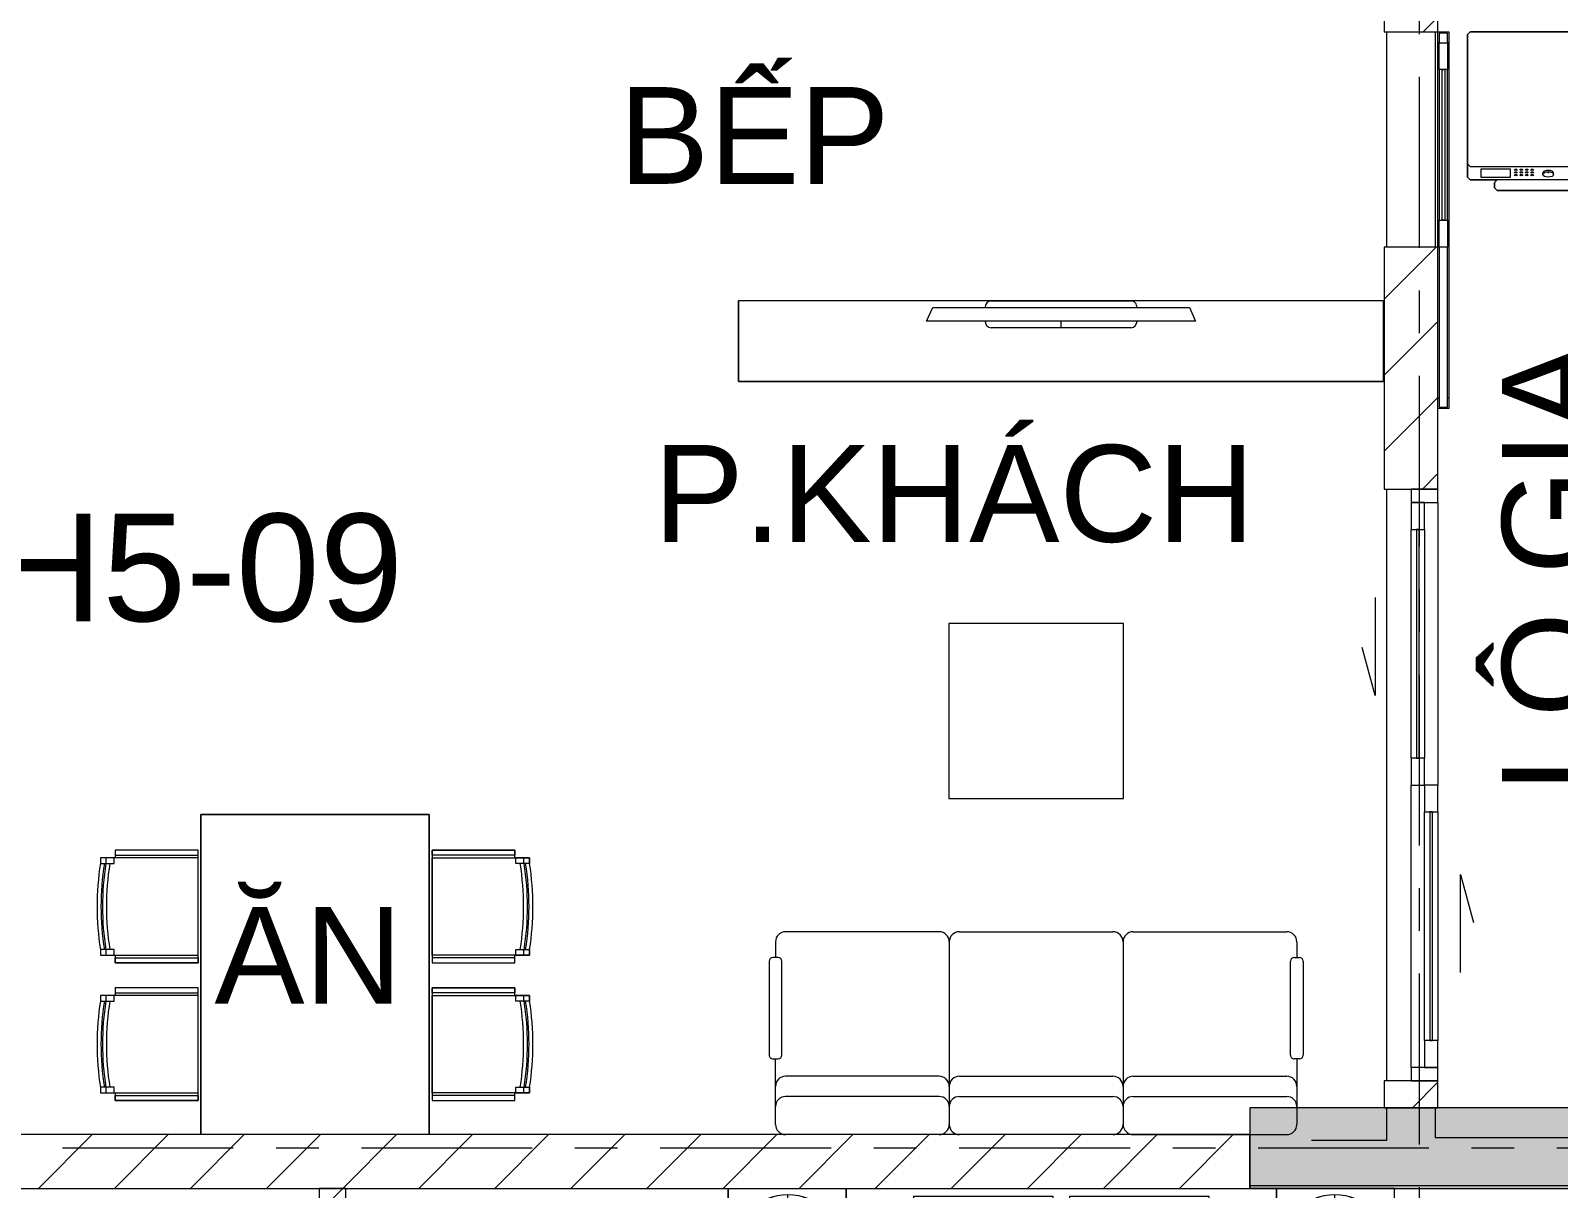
# Model space of a CAD drawing. Header units: millimetres. Extents: x -20144 to 117103, y -11426 to 48263.
# Drawn here: x 34468 to 40148, y 32800 to 37105 of the extents above; entities that cross this region are included whole.
import ezdxf

# ---------------------------------------------------------------- set-up
doc = ezdxf.new("R2010")
doc.units = ezdxf.units.MM
doc.linetypes.add('Grid Line', pattern=[22.225, 12.7, -3.175, 3.175, -3.175])
for name, color, linetype, lineweight in [('CHU', 181, 'Continuous', 5), ('CUA', 31, 'Continuous', 9), ('HATCH-TUONG', 152, 'Continuous', 9), ('NET CAT', 3, 'Continuous', 5), ('NET-CAT', 3, 'Continuous', 9), ('NET-THAY', 2, 'Continuous', 15), ('THIET BI', 44, 'Continuous', 5), ('TRUC', 225, 'Continuous', 5)]:
    doc.layers.add(name, color=color, linetype=linetype, lineweight=lineweight)
doc.styles.add('Arial_4', font='arial.ttf', dxfattribs={"height": 360})
doc.styles.add('Arial_5', font='arial.ttf', dxfattribs={"height": 400})
pattern_1 = [(45, (0, 0), (-141.42136, 141.42136), [])]

# ---------------------------------------------------------------- blocks, each defined once
blk = doc.blocks.new('ALC1807-ASCENT PLAZA-KET CAU 1_rvt-1-MẶT BẰNG TẦNG 5 ĐẾN TẦNG 22')
at = {"layer": 'NET CAT'}
blk.add_hatch(color=7, dxfattribs=at).paths.add_polyline_path([(40600.5, 32799.9), (41000.5, 32799.9), (41000.5, 33099.9), (39000.5, 33099.9), (39000.5, 32799.9), (40500.5, 32799.9)], flags=0)
at = {"layer": 'NET CAT', "color": 90, "lineweight": 13}
for p, q in [((41000.5, 33099.9), (39000.5, 33099.9)), ((39000.5, 33099.9), (39000.5, 32799.9)), ((39000.5, 32799.9), (40500.5, 32799.9))]:
    blk.add_line(p, q, dxfattribs=at)
blk = doc.blocks.new('X-GIUONG - X-GIUONG 1-V4-MẶT BẰNG TẦNG 5 ĐẾN TẦNG 22')
at = {"layer": 'THIET BI', "lineweight": 9}
for p, q in [((-1239, 0), (-1239, -439)), ((-1239, -439), (-1239, 0)), ((-1039.2, -147.8), (-1076.9, -31.8)), ((-1016.6, -144.2), (-1016.6, -22.2)), ((-993.9, -147.8), (-956.3, -31.8)), ((-800, -439), (-800, 0)), ((-800, 0), (-800, -2000)), ((-800, 0), (-800, -439)), ((-800, 0), (-800, -2000)), ((-550, -30), (-550, -410)), ((-30, -30), (-550, -30)), ((-30, -360), (-30, -30)), ((30, -30), (30, -360)), ((550, -30), (30, -30)), ((550, -360), (550, -30)), ((800, 0), (700.1, 0)), ((800, 0), (700.1, 0)), ((1239, 0), (800, 0)), ((800, 0), (800, -439)), ((800, -2000), (800, 0)), ((1239, 0), (800, 0)), ((800, 0), (800, -439)), ((800, -2000), (800, 0)), ((993.9, -147.8), (956.3, -31.8)), ((1016.6, -144.2), (1016.6, -22.2)), ((1039.2, -147.8), (1076.9, -31.8)), ((1239, -439), (1239, 0)), ((1239, -439), (1239, 0)), ((-1075.8, -174.4), (-1174.4, -102.7)), ((-1059.6, -158.2), (-1131.2, -59.5)), ((-973.5, -158.2), (-901.9, -59.5)), ((-957.4, -174.4), (-858.7, -102.7)), ((957.4, -174.4), (858.7, -102.7)), ((973.5, -158.2), (901.9, -59.5)), ((1059.6, -158.2), (1131.2, -59.5)), ((1075.8, -174.4), (1174.4, -102.7)), ((-1086.1, -194.8), (-1202.1, -157.1)), ((-1068.3, -269.1), (-964.8, -165.6)), ((-1068.3, -165.6), (-964.8, -269.1)), ((-947, -194.8), (-831, -157.1)), ((947, -194.8), (831, -157.1)), ((1068.3, -269.1), (964.8, -165.6)), ((1068.3, -165.6), (964.8, -269.1)), ((1086.1, -194.8), (1202.1, -157.1)), ((-1089.7, -217.4), (-1211.7, -217.4)), ((-943.4, -217.4), (-821.4, -217.4)), ((-821.4, -217.4), (-943.4, -217.4)), ((943.4, -217.4), (821.4, -217.4)), ((821.4, -217.4), (943.4, -217.4)), ((1089.7, -217.4), (1211.7, -217.4)), ((-1086.1, -240), (-1202.1, -277.7)), ((-1075.8, -260.4), (-1174.4, -332.1)), ((-1059.6, -276.6), (-1131.2, -375.2)), ((-973.5, -276.6), (-901.9, -375.2)), ((-957.4, -260.4), (-858.7, -332.1)), ((-947, -240), (-831, -277.7)), ((947, -240), (831, -277.7)), ((957.4, -260.4), (858.7, -332.1)), ((973.5, -276.6), (901.9, -375.2)), ((1059.6, -276.6), (1131.2, -375.2)), ((1075.8, -260.4), (1174.4, -332.1)), ((1086.1, -240), (1202.1, -277.7)), ((-1039.2, -287), (-1076.9, -402.9)), ((-1016.6, -290.5), (-1016.6, -412.5)), ((-993.9, -287), (-956.3, -402.9)), ((993.9, -287), (956.3, -402.9)), ((1016.6, -290.5), (1016.6, -412.5)), ((1039.2, -287), (1076.9, -402.9)), ((-370, -360), (-800, -740)), ((-370, -740), (-370, -360)), ((800, -360), (-370, -360)), ((-1239, -439), (-800, -439)), ((-800, -439), (-1239, -439)), ((-550, -410), (-420, -410)), ((-370, -420), (800, -420)), ((800, -439), (1239, -439)), ((800, -439), (1239, -439)), ((-800, -740), (-370, -740)), ((-800, -2000), (800, -2000)), ((-800, -2000), (800, -2000))]:
    blk.add_line(p, q, dxfattribs=at)
for centre, radius in [((-1016.6, -217.4), 195.1), ((1016.6, -217.4), 195.1), ((-1016.6, -217.4), 73.2), ((1016.6, -217.4), 73.2)]:
    blk.add_circle(centre, radius, dxfattribs=at)
blk = doc.blocks.new('X-MAY GIAT - X-MAY GIAT-V6-MẶT BẰNG TẦNG 5 ĐẾN TẦNG 22')
at = {"layer": 'THIET BI', "lineweight": 9}
for p, q in [((-290, 0), (-300, -10)), ((-300, -10), (-290, 0)), ((290, 0), (-290, 0)), ((-290, 0), (290, 0)), ((300, -10), (290, 0)), ((290, 0), (300, -10)), ((-300, -10), (-300, -540)), ((-300, -540), (-300, -10)), ((300, -540), (300, -10)), ((300, -10), (300, -540)), ((-300, -490), (-290, -500)), ((-290, -500), (290, -500)), ((-250, -510), (-250, -540)), ((-140, -510), (-250, -510)), ((-140, -540), (-140, -510)), ((160, -510), (280, -510)), ((160, -540), (160, -510)), ((280, -510), (280, -540)), ((290, -500), (300, -490)), ((-300, -540), (-290, -550)), ((-290, -550), (-300, -540)), ((-290, -550), (-190, -550)), ((-190, -550), (-290, -550)), ((-250, -540), (-140, -540)), ((-190, -550), (-200, -560)), ((-200, -560), (-190, -550)), ((-200, -560), (-200, -580)), ((-200, -580), (-200, -560)), ((190, -550), (-190, -550)), ((-20, -530), (-20, -525)), ((0, -520), (0, -525)), ((20, -530), (20, -525)), ((180, -540), (160, -540)), ((200, -560), (190, -550)), ((190, -550), (290, -550)), ((190, -550), (200, -560)), ((290, -550), (190, -550)), ((200, -580), (200, -560)), ((200, -560), (200, -580)), ((280, -540), (260, -540)), ((290, -550), (300, -540)), ((300, -540), (290, -550)), ((-200, -580), (-190, -590)), ((-190, -590), (-200, -580)), ((-190, -590), (190, -590)), ((190, -590), (-190, -590)), ((190, -590), (200, -580)), ((200, -580), (190, -590))]:
    blk.add_line(p, q, dxfattribs=at)
blk.add_arc((220, -697.5), 162.5, 75.75, 104.25, dxfattribs=at)
for centre, major_axis in [((-120, -512.5), (5, 0)), ((-100, -512.5), (5, 0)), ((-80, -512.5), (5, 0)), ((-60, -512.5), (-5, 0)), ((-120, -522.5), (5, 0)), ((-120, -532.5), (5, 0)), ((-100, -522.5), (5, 0)), ((-100, -532.5), (5, 0)), ((-80, -522.5), (5, 0)), ((-80, -532.5), (5, 0)), ((-60, -522.5), (-5, 0)), ((-60, -532.5), (-5, 0)), ((0, -530), (-20, 0))]:
    blk.add_ellipse(centre, major_axis=major_axis, ratio=0.5, dxfattribs=at)
blk.add_ellipse((0, -525), major_axis=(-20, 0), ratio=0.5, start_param=3.141593, end_param=6.283185, dxfattribs=at)
blk = doc.blocks.new('X-TV - X-TV-60243-MẶT BẰNG TẦNG 5 ĐẾN TẦNG 22')
at = {"layer": 'THIET BI', "lineweight": 9}
for p, q in [((2398, 300), (0, 300)), ((0, 300), (0, 0)), ((0, 300), (2398, 300)), ((0, 0), (0, 300)), ((2398, 0), (2398, 300)), ((2398, 300), (2398, 0)), ((699, 75), (1699, 75)), ((721.5, 25), (699, 75)), ((939, 100), (1459, 100)), ((1199, 100), (1199, 75)), ((1699, 75), (1676.5, 25)), ((1676.5, 25), (721.5, 25)), ((0, 0), (2398, 0)), ((1459, 0), (939, 0))]:
    blk.add_line(p, q, dxfattribs=at)
for centre, start_param, end_param in [((939, 75), 0, 1.570796), ((1459, 75), 4.712389, 6.283185), ((939, 25), 1.570796, 3.141593), ((1459, 25), 3.141593, 4.712389)]:
    blk.add_ellipse(centre, major_axis=(0, 25), ratio=0.9, start_param=start_param, end_param=end_param, dxfattribs=at)
blk = doc.blocks.new('X-BAN AN 4 GHE - X-BAN AN 4 GHE-V8-MẶT BẰNG TẦNG 5 ĐẾN TẦNG 22')
at = {"layer": 'THIET BI', "lineweight": 9}
for p, q in [((187, 372.7), (165.2, 372.7)), ((165.2, 372.7), (165.2, 318.5)), ((165.2, 372.7), (165.2, 10)), ((187, 372.7), (165.2, 372.7)), ((165.2, 350.9), (187, 350.9)), ((187, 337.9), (187, 372.7)), ((527.9, 372.7), (506.1, 372.7)), ((506.1, 372.7), (506.1, 337.9)), ((527.9, 372.7), (506.1, 372.7)), ((506.1, 350.9), (527.9, 350.9)), ((527.9, 318.5), (527.9, 372.7)), ((527.9, 10), (527.9, 372.7)), ((698.6, 372.7), (676.8, 372.7)), ((676.8, 372.7), (676.8, 318.5)), ((676.8, 372.7), (676.8, 10)), ((698.6, 372.7), (676.8, 372.7)), ((676.8, 350.9), (698.6, 350.9)), ((698.6, 337.9), (698.6, 372.7)), ((1039.5, 372.7), (1017.7, 372.7)), ((1017.7, 372.7), (1017.7, 337.9)), ((1039.5, 372.7), (1017.7, 372.7)), ((1017.7, 350.9), (1039.5, 350.9)), ((1039.5, 318.5), (1039.5, 372.7)), ((1039.5, 10), (1039.5, 372.7)), ((165.2, 318.5), (136.9, 318.5)), ((136.9, 318.5), (136.9, 10)), ((136.9, 318.5), (155.8, 318.5)), ((136.9, 10), (136.9, 318.5)), ((155.8, 318.5), (155.8, 10)), ((165.2, 321.9), (187, 321.9)), ((187, 321.9), (187, 337.9)), ((506.1, 337.9), (506.1, 321.9)), ((506.1, 321.9), (527.9, 321.9)), ((556.2, 318.5), (527.9, 318.5)), ((537.3, 318.5), (537.3, 10)), ((556.2, 318.5), (537.3, 318.5)), ((556.2, 10), (556.2, 318.5)), ((556.2, 10), (556.2, 318.5)), ((648.5, 318.5), (648.5, 10)), ((676.8, 318.5), (648.5, 318.5)), ((648.5, 318.5), (667.4, 318.5)), ((648.5, 10), (648.5, 318.5)), ((667.4, 318.5), (667.4, 10)), ((676.8, 321.9), (698.6, 321.9)), ((698.6, 321.9), (698.6, 337.9)), ((1017.7, 337.9), (1017.7, 321.9)), ((1017.7, 321.9), (1039.5, 321.9)), ((1067.8, 318.5), (1039.5, 318.5)), ((1048.9, 318.5), (1048.9, 10)), ((1067.8, 318.5), (1048.9, 318.5)), ((1067.8, 10), (1067.8, 318.5)), ((1067.8, 10), (1067.8, 318.5)), ((1200, 0), (10, 0)), ((10, 0), (1200, 0)), ((136.9, 10), (556.2, 10)), ((155.8, 10), (136.9, 10)), ((165.2, 10), (527.9, 10)), ((537.3, 10), (556.2, 10)), ((648.5, 10), (1067.8, 10)), ((667.4, 10), (648.5, 10)), ((676.8, 10), (1039.5, 10)), ((1048.9, 10), (1067.8, 10)), ((1200, -850), (1200, 0)), ((1200, 0), (1200, -850)), ((10, -850), (1200, -850)), ((1200, -850), (10, -850)), ((556.2, -860), (136.9, -860)), ((136.9, -860), (136.9, -1168.5)), ((155.8, -860), (136.9, -860)), ((136.9, -860), (136.9, -1168.5)), ((155.8, -1168.5), (155.8, -860)), ((165.2, -860), (527.9, -860)), ((165.2, -1222.7), (165.2, -860)), ((527.9, -860), (527.9, -1222.7)), ((537.3, -860), (556.2, -860)), ((537.3, -1168.5), (537.3, -860)), ((556.2, -1168.5), (556.2, -860)), ((556.2, -860), (556.2, -1168.5)), ((1067.8, -860), (648.5, -860)), ((648.5, -860), (648.5, -1168.5)), ((667.4, -860), (648.5, -860)), ((648.5, -860), (648.5, -1168.5)), ((667.4, -1168.5), (667.4, -860)), ((676.8, -860), (1039.5, -860)), ((676.8, -1222.7), (676.8, -860)), ((1039.5, -860), (1039.5, -1222.7)), ((1048.9, -860), (1067.8, -860)), ((1048.9, -1168.5), (1048.9, -860)), ((1067.8, -1168.5), (1067.8, -860)), ((1067.8, -860), (1067.8, -1168.5)), ((136.9, -1168.5), (165.2, -1168.5)), ((136.9, -1168.5), (155.8, -1168.5)), ((165.2, -1168.5), (165.2, -1222.7)), ((165.2, -1171.9), (187, -1171.9)), ((187, -1171.9), (187, -1187.9)), ((187, -1187.9), (187, -1222.7)), ((506.1, -1171.9), (527.9, -1171.9)), ((506.1, -1187.9), (506.1, -1171.9)), ((506.1, -1222.7), (506.1, -1187.9)), ((527.9, -1222.7), (527.9, -1168.5)), ((527.9, -1168.5), (556.2, -1168.5)), ((556.2, -1168.5), (537.3, -1168.5)), ((648.5, -1168.5), (676.8, -1168.5)), ((648.5, -1168.5), (667.4, -1168.5)), ((676.8, -1168.5), (676.8, -1222.7)), ((676.8, -1171.9), (698.6, -1171.9)), ((698.6, -1171.9), (698.6, -1187.9)), ((698.6, -1187.9), (698.6, -1222.7)), ((1017.7, -1171.9), (1039.5, -1171.9)), ((1017.7, -1187.9), (1017.7, -1171.9)), ((1017.7, -1222.7), (1017.7, -1187.9)), ((1039.5, -1222.7), (1039.5, -1168.5)), ((1039.5, -1168.5), (1067.8, -1168.5)), ((1067.8, -1168.5), (1048.9, -1168.5)), ((165.2, -1200.9), (187, -1200.9)), ((165.2, -1222.7), (187, -1222.7)), ((187, -1222.7), (165.2, -1222.7)), ((506.1, -1200.9), (527.9, -1200.9)), ((506.1, -1222.7), (527.9, -1222.7)), ((527.9, -1222.7), (506.1, -1222.7)), ((676.8, -1200.9), (698.6, -1200.9)), ((676.8, -1222.7), (698.6, -1222.7)), ((698.6, -1222.7), (676.8, -1222.7)), ((1017.7, -1200.9), (1039.5, -1200.9)), ((1017.7, -1222.7), (1039.5, -1222.7)), ((1039.5, -1222.7), (1017.7, -1222.7))]:
    blk.add_line(p, q, dxfattribs=at)
for centre, radius, start, end in [((346.5, -628.1), 1013.4, 80.9407, 99.0593), ((346.5, -628.1), 1013.4, 80.9407, 99.0593), ((346.5, -628.1), 998.9, 80.808, 99.192), ((346.5, -648.2), 1013.4, 80.9407, 99.0593), ((346.5, -648.2), 998.9, 80.808, 99.192), ((858.1, -628.1), 1013.4, 80.9407, 99.0593), ((858.1, -628.1), 1013.4, 80.9407, 99.0593), ((858.1, -628.1), 998.9, 80.808, 99.192), ((858.1, -648.2), 1013.4, 80.9407, 99.0593), ((858.1, -648.2), 998.9, 80.808, 99.192), ((346.5, -201.8), 998.9, 260.808, 279.192), ((858.1, -201.8), 998.9, 260.808, 279.192), ((346.5, -201.8), 1013.4, 260.9407, 279.0593), ((346.5, -221.9), 998.9, 260.808, 279.192), ((346.5, -221.9), 1013.4, 260.9407, 279.0593), ((346.5, -221.9), 1013.4, 260.9407, 279.0593), ((858.1, -201.8), 1013.4, 260.9407, 279.0593), ((858.1, -221.9), 998.9, 260.808, 279.192), ((858.1, -221.9), 1013.4, 260.9407, 279.0593), ((858.1, -221.9), 1013.4, 260.9407, 279.0593)]:
    blk.add_arc(centre, radius, start, end, dxfattribs=at)
blk = doc.blocks.new('X-SOFA - X-SOFA-5801-MẶT BẰNG TẦNG 5 ĐẾN TẦNG 22')
at = {"layer": 'THIET BI', "lineweight": 9}
for p, q in [((-716.2, 969.2), (-658.4, 969.2)), ((-658.4, 959.8), (-658.4, 978.7)), ((-644.3, 992.8), (-295.7, 992.8)), ((-281.5, 978.7), (-281.5, 959.8)), ((-281.5, 969.2), (-103.7, 969.2)), ((-103.7, 969.2), (-37.7, 969.2)), ((-753.8, 360.8), (-753.8, 931.5)), ((-295.7, 945.7), (-644.3, 945.7)), ((-216.7, 360.8), (-216.7, 931.5)), ((-141.3, 360.8), (-141.3, 931.5)), ((0, 360.8), (0, 931.5)), ((-1250, 325), (-1900, 325)), ((-1900, 325), (-1900, -325)), ((-1900, 325), (-1900, -325)), ((-1250, 325), (-1900, 325)), ((-1250, -325), (-1250, 325)), ((-1250, -325), (-1250, 325)), ((-753.8, -285.4), (-753.8, 285.4)), ((-716.2, 323.1), (-103.7, 323.1)), ((-216.7, -285.4), (-216.7, 285.4)), ((-141.3, -285.4), (-141.3, 285.4)), ((-103.7, 323.1), (-37.7, 323.1)), ((0, 285.4), (0, -285.4)), ((-1900, -325), (-1250, -325)), ((-1900, -325), (-1250, -325)), ((-716.2, -323.1), (-37.7, -323.1)), ((-753.8, -360.8), (-753.8, -931.5)), ((-216.7, -360.8), (-216.7, -931.5)), ((-141.3, -360.8), (-141.3, -931.5)), ((0, -360.8), (0, -931.5)), ((-658.4, -959.8), (-658.4, -978.7)), ((-295.7, -945.7), (-644.3, -945.7)), ((-281.5, -978.7), (-281.5, -959.8)), ((-716.2, -969.2), (-658.4, -969.2)), ((-644.3, -992.8), (-295.7, -992.8)), ((-103.7, -969.2), (-281.5, -969.2)), ((-37.7, -969.2), (-103.7, -969.2))]:
    blk.add_line(p, q, dxfattribs=at)
for centre, radius, start, end in [((-716.2, 931.5), 37.7, 90, 180), ((-644.3, 978.7), 14.1, 90, 180), ((-295.7, 978.7), 14.1, 360, 90), ((-179, 931.5), 37.7, 90, 180), ((-103.7, 931.5), 37.7, 90, 180), ((-37.7, 931.5), 37.7, 360, 90), ((-644.3, 959.8), 14.1, 180, 270), ((-295.7, 959.8), 14.1, 270, 0), ((-716.2, 360.8), 37.7, 180, 270), ((-179, 360.8), 37.7, 180, 270), ((-103.7, 360.8), 37.7, 180, 270), ((-37.7, 360.8), 37.7, 270, 0), ((-716.2, 285.4), 37.7, 90, 180), ((-179, 285.4), 37.7, 90, 180), ((-103.7, 285.4), 37.7, 90, 180), ((-37.7, 285.4), 37.7, 360, 90), ((-716.2, -285.4), 37.7, 180, 270), ((-716.2, -360.8), 37.7, 90, 180), ((-179, -285.4), 37.7, 180, 270), ((-179, -360.8), 37.7, 90, 180), ((-103.7, -285.4), 37.7, 180, 270), ((-103.7, -360.8), 37.7, 90, 180), ((-37.7, -285.4), 37.7, 270, 0), ((-37.7, -360.8), 37.7, 360, 90), ((-716.2, -931.5), 37.7, 180, 270), ((-644.3, -959.8), 14.1, 90, 180), ((-295.7, -959.8), 14.1, 360, 90), ((-179, -931.5), 37.7, 180, 270), ((-103.7, -931.5), 37.7, 180, 270), ((-37.7, -931.5), 37.7, 270, 0), ((-644.3, -978.7), 14.1, 180, 270), ((-295.7, -978.7), 14.1, 270, 0)]:
    blk.add_arc(centre, radius, start, end, dxfattribs=at)
blk = doc.blocks.new('CUA LO GIA _LUA_ - CUA LO GIA _LUA_-78615-MẶT BẰNG TẦNG 5 ĐẾN TẦNG 22')
at = {"layer": 'CUA'}
for p, q in [((332.4, 183.9), (511.1, 231.8)), ((697.4, 183.9), (332.4, 183.9)), ((-1050, 100), (-1100, 100)), ((-1100, 100), (-1100, 0)), ((-1050, 0), (-1050, 100)), ((-1050, 100), (0, 100)), ((100, 100), (0, 100)), ((0, 100), (0, 50)), ((100, 50), (100, 100)), ((100, 100), (950, 100)), ((950, 80), (100, 80)), ((100, 80), (100, 70)), ((100, 70), (950, 70)), ((1050, 100), (950, 100)), ((950, 100), (950, 50)), ((950, 70), (950, 80)), ((1050, 50), (1050, 100)), ((1100, 100), (1050, 100)), ((1050, 100), (1050, 0)), ((1100, 0), (1100, 100)), ((-950, 50), (-1050, 50)), ((-1050, 50), (-1050, 0)), ((-950, 0), (-950, 50)), ((-950, 50), (-100, 50)), ((-100, 30), (-950, 30)), ((-950, 30), (-950, 20)), ((-950, 20), (-100, 20)), ((0, 50), (-100, 50)), ((-100, 50), (-100, 0)), ((-100, 20), (-100, 30)), ((0, 0), (0, 50)), ((0, 50), (100, 50)), ((950, 50), (100, 50)), ((950, 50), (1050, 50)), ((-1100, 0), (-1050, 0)), ((-1050, 0), (-950, 0)), ((-100, 0), (-950, 0)), ((-100, 0), (0, 0)), ((1050, 0), (0, 0)), ((1050, 0), (1100, 0)), ((-697.4, -133.9), (-332.4, -133.9)), ((-332.4, -133.9), (-511.1, -181.8))]:
    blk.add_line(p, q, dxfattribs=at)
blk = doc.blocks.new('CUA SAN PHOI LUA - CUA SAN PHOI LUA-163518-MẶT BẰNG TẦNG 5 ĐẾN TẦNG 22')
at = {"layer": 'CUA'}
for p, q in [((-400, 140), (-360, 140)), ((-400, 100), (-400, 140)), ((-395, 135), (-395, 105)), ((-360, 135), (-395, 135)), ((-360, 140), (-360, 135)), ((-360, 140), (960, 140)), ((-360, 135), (-260, 135)), ((-360, 105), (-360, 135)), ((-260, 135), (-260, 105)), ((300, 135), (-260, 135)), ((-260, 125), (300, 125)), ((-260, 115), (-260, 125)), ((300, 115), (-260, 115)), ((300, 135), (400, 135)), ((300, 105), (300, 135)), ((300, 125), (300, 115)), ((400, 135), (400, 105)), ((960, 135), (400, 135)), ((960, 140), (1000, 140)), ((960, 135), (960, 140)), ((995, 135), (960, 135)), ((995, 105), (995, 135)), ((1000, 140), (1000, 100)), ((-360, 100), (-400, 100)), ((-395, 105), (-360, 105)), ((-260, 105), (-360, 105)), ((-360, 105), (-360, 100)), ((400, 100), (-360, 100)), ((-260, 105), (300, 105)), ((400, 105), (300, 105)), ((400, 105), (960, 105)), ((960, 105), (995, 105)), ((960, 100), (960, 105)), ((1000, 100), (960, 100))]:
    blk.add_line(p, q, dxfattribs=at)

msp = doc.modelspace()

# ---------------------------------------------------------------- hatches: boundary and pattern name
at = {"layer": 'HATCH-TUONG'}
h = msp.add_hatch(dxfattribs=at)
h.set_pattern_fill('FP_2', color=256, style=0, pattern_type=2)
h.set_pattern_definition(pattern_1)
h.paths.add_polyline_path([(39700.5, 33099.9), (39700.5, 33199.9), (39500.5, 33199.9), (39500.5, 33099.9), (39663.8, 33099.9)], flags=0)
h.paths.add_polyline_path([(39500.5, 35399.9), (39700.5, 35399.9), (39700.5, 36299.9), (39500.5, 36299.9), (39500.5, 35824.1)], flags=0)
h.paths.add_polyline_path([(39500.5, 37099.9), (39700.5, 37099.9), (39700.5, 37299.9), (39500.5, 37299.9)], flags=0)
h = msp.add_hatch(dxfattribs=at)
h.set_pattern_fill('FP_2', color=256, style=0, pattern_type=2)
h.set_pattern_definition(pattern_1)
h.paths.add_polyline_path([(39000.5, 32799.9), (39000.5, 32999.9), (34060.5, 32999.9), (34060.5, 32799.9), (38781.2, 32799.9)], flags=0)
h = msp.add_hatch(dxfattribs=at)
h.set_pattern_fill('FP_2', color=256, style=0, pattern_type=2)
h.set_pattern_definition(pattern_1)
h.paths.add_polyline_path([(35640.5, 30989.9), (35640.5, 32799.9), (35540.5, 32799.9), (35540.5, 30989.9)], flags=0)

# ---------------------------------------------------------------- linework, layer by layer
at = {"layer": 'NET-CAT'}
for p, q in [((39500.5, 37299.9), (39500.5, 37099.9)), ((39700.5, 37099.9), (39700.5, 37299.9)), ((39500.5, 37099.9), (39700.5, 37099.9)), ((39500.5, 36299.9), (39500.5, 35399.9)), ((39700.5, 36299.9), (39500.5, 36299.9)), ((39700.5, 35399.9), (39700.5, 36299.9)), ((39500.5, 35399.9), (39700.5, 35399.9)), ((39500.5, 33199.9), (39500.5, 33099.9)), ((39700.5, 33199.9), (39500.5, 33199.9)), ((39700.5, 33099.9), (39700.5, 33199.9)), ((39500.5, 33099.9), (39700.5, 33099.9)), ((39000.5, 32999.9), (34060.5, 32999.9)), ((39000.5, 32799.9), (39000.5, 32999.9)), ((34060.5, 32799.9), (39000.5, 32799.9)), ((35640.5, 32799.9), (35540.5, 32799.9)), ((35540.5, 32799.9), (35540.5, 30989.9)), ((35640.5, 31089.9), (35640.5, 32799.9))]:
    msp.add_line(p, q, dxfattribs=at)
at = {"layer": 'NET-THAY', "lineweight": 9}
for p, q in [((39510.5, 36299.9), (39510.5, 37099.9)), ((39690.5, 37099.9), (39690.5, 36299.9)), ((39510.5, 33199.9), (39510.5, 35399.9)), ((39510.5, 32979.9), (39510.5, 33099.9)), ((39690.5, 33099.9), (39690.5, 32989.9)), ((39230.7, 32979.9), (39510.5, 32979.9)), ((39690.5, 32989.9), (40500.4, 32989.9)), ((40400.4, 32809.9), (39000.5, 32809.9))]:
    msp.add_line(p, q, dxfattribs=at)
at = {"layer": 'TRUC', "linetype": 'Grid Line', "ltscale": 50}
for p, q in [((39630.5, 43599.9), (39630.5, -7167.6)), ((43000.5, 32949.9), (-12092.4, 32949.9))]:
    msp.add_line(p, q, dxfattribs=at)

# ---------------------------------------------------------------- block references
at = {"lineweight": 5}
msp.add_blockref('ALC1807-ASCENT PLAZA-KET CAU 1_rvt-1-MẶT BẰNG TẦNG 5 ĐẾN TẦNG 22', (0, 0), dxfattribs=at)
at = {"lineweight": 9}
for name, p, rotation in [('CUA SAN PHOI LUA - CUA SAN PHOI LUA-163518-MẶT BẰNG TẦNG 5 ĐẾN TẦNG 22', (39600.5, 36699.9), 270), ('X-TV - X-TV-60243-MẶT BẰNG TẦNG 5 ĐẾN TẦNG 22', (39498.4, 36099.9), 180), ('CUA LO GIA _LUA_ - CUA LO GIA _LUA_-78615-MẶT BẰNG TẦNG 5 ĐẾN TẦNG 22', (39600.5, 34299.9), 270), ('X-SOFA - X-SOFA-5801-MẶT BẰNG TẦNG 5 ĐẾN TẦNG 22', (38206.6, 33000.3), 270), ('X-BAN AN 4 GHE - X-BAN AN 4 GHE-V8-MẶT BẰNG TẦNG 5 ĐẾN TẦNG 22', (35100.4, 32989.9), 90)]:
    msp.add_blockref(name, p, dxfattribs=dict(at, rotation=rotation))
for name, p in [('X-MAY GIAT - X-MAY GIAT-V6-MẶT BẰNG TẦNG 5 ĐẾN TẦNG 22', (40110.4, 37099.9)), ('X-GIUONG - X-GIUONG 1-V4-MẶT BẰNG TẦNG 5 ĐẾN TẦNG 22', (38300.4, 32799.9))]:
    msp.add_blockref(name, p, dxfattribs=at)

# ---------------------------------------------------------------- texts
at = {"layer": 'CHU', "color": 7, "lineweight": 30, "line_spacing_factor": 0.936439}
for s, insert, char_height, width, attachment_point, style in [('\\pt2540,5080,7620,10160,12700,15240,17780,20320,22860,25400,27940,30480,33020,35560,38100,40640,43180,45720,48260,50800,53340,55880,58420,60960,63500,66040,68580,71120,73660,76200,78740,81280;BẾP', (36655.3, 36895), 360, 1016.06, 1, 'Arial_4'), ('\\pt2540,5080,7620,10160,12700,15240,17780,20320,22860,25400,27940,30480,33020,35560,38100,40640,43180,45720,48260,50800,53340,55880,58420,60960,63500,66040,68580,71120,73660,76200,78740,81280;P.KHÁCH', (36784.2, 35564), 360, 2232.1, 1, 'Arial_4'), ('\\pt2540,5080,7620,10160,12700,15240,17780,20320,22860,25400,27940,30480,33020,35560,38100,40640,43180,45720,48260,50800,53340,55880,58420,60960,63500,66040,68580,71120,73660,76200,78740,81280;CH5-09', (35853.4, 35308.8), 400, 1977.58, 3, 'Arial_5'), ('\\pt2540,5080,7620,10160,12700,15240,17780,20320,22860,25400,27940,30480,33020,35560,38100,40640,43180,45720,48260,50800,53340,55880,58420,60960,63500,66040,68580,71120,73660,76200,78740,81280;ĂN', (35151.4, 33846.5), 360, 709.02, 1, 'Arial_4')]:
    msp.add_mtext(s, dxfattribs=dict(at, insert=insert, char_height=char_height, width=width, attachment_point=attachment_point, style=style))
at = {"layer": 'CHU', "color": 7, "lineweight": 30, "insert": (39938.5, 34271.9), "char_height": 360, "width": 1656.4, "attachment_point": 1, "rotation": 90, "line_spacing_factor": 0.936439, "style": 'Arial_4'}
msp.add_mtext('\\pt2540,5080,7620,10160,12700,15240,17780,20320,22860,25400,27940,30480,33020,35560,38100,40640,43180,45720,48260,50800,53340,55880,58420,60960,63500,66040,68580,71120,73660,76200,78740,81280;LÔ GIA', dxfattribs=at)

doc.saveas('drawing.dxf')
